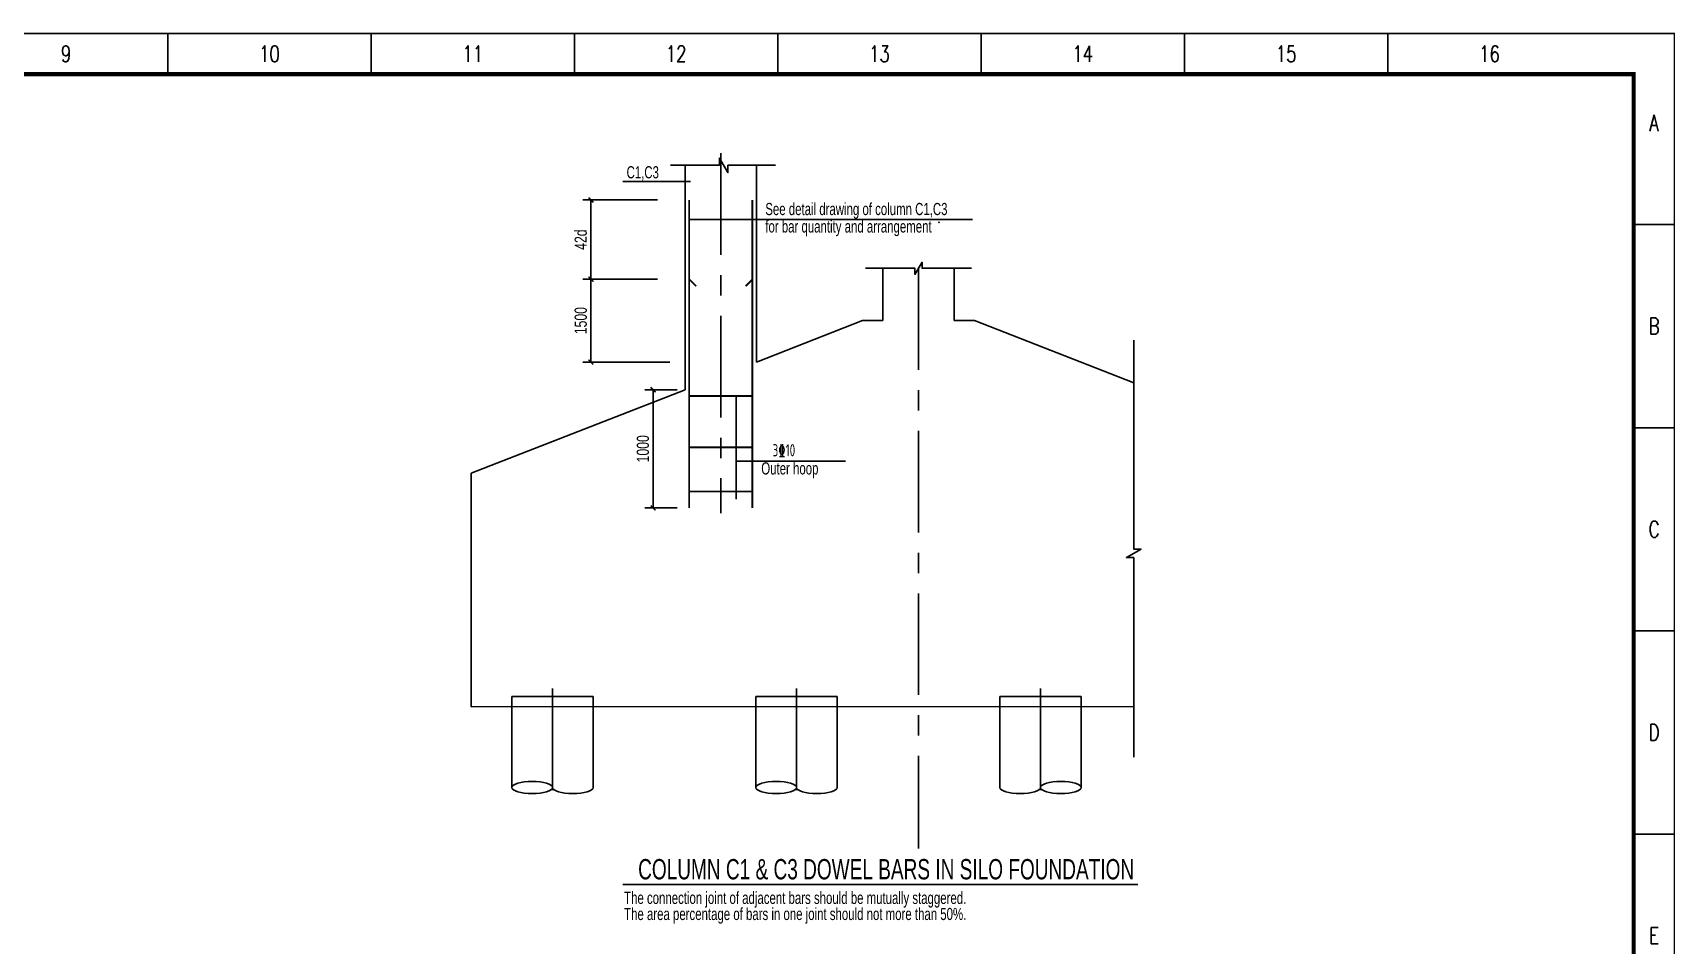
# Model space of a CAD drawing. Extents: x -84745 to 85, y -317996 to 13282.
# Drawn here: x -40299 to 85, y -219570 to -197117 of the extents above; entities that cross this region are included whole.
import ezdxf
from ezdxf.enums import TextEntityAlignment as Align

# ---------------------------------------------------------------- set-up
doc = ezdxf.new("R2010")
doc.units = 0
doc.header["$LTSCALE"] = 2000
doc.header["$MEASUREMENT"] = 0
doc.linetypes.add('CENTER', pattern=[2, 1.25, -0.25, 0.25, -0.25])
doc.layers.get('0').update_dxf_attribs({"linetype": 'CONTINUOUS'})
doc.layers.get('DEFPOINTS').update_dxf_attribs({"linetype": 'CONTINUOUS'})
for name, color, linetype in [('3', 3, 'CONTINUOUS'), ('4', 2, 'CONTINUOUS'), ('S_01', 3, 'CONTINUOUS'), ('S_02', 151, 'CENTER'), ('S_04', 2, 'CONTINUOUS'), ('S_06', 1, 'CONTINUOUS'), ('TK', 1, 'CONTINUOUS')]:
    doc.layers.add(name, color=color, linetype=linetype)
doc.styles.add('KS', font='kstxt.shx', dxfattribs={"width": 0.75, "bigfont": 'kshz.shx'})
doc.styles.add('TK-HZ', font='txt.shx', dxfattribs={"width": 0.8, "bigfont": 'hztxt.shx'})
doc.styles.add('样3', font='tssdeng.shx', dxfattribs={"width": 0.7, "height": 300, "bigfont": 'tssdchn.shx'})
doc.dimstyles.new('Dim1', dxfattribs={"dimtxt": 300, "dimasz": 120, "dimexe": 200, "dimexo": 100, "dimgap": 100, "dimtad": 1, "dimdec": 0, "dimzin": 14, "dimdsep": 46, "dimtxsty": 'KS', "dimblk": 'ARCHTICK', "dimblk1": 'ARCHTICK', "dimblk2": 'ARCHTICK', "dimcen": -900, "dimclrd": 7, "dimclre": 7, "dimclrt": 2, "dimadec": 0, "dimazin": 0, "dimtfac": 1, "dimtdec": 0, "dimtix": 1, "dimtmove": 2, "dimatfit": 2, "dimfxl": 1, "dimtolj": 1, "dimtzin": 14, "dimarcsym": 0})
doc.dimstyles.new('KS100', dxfattribs={"dimtxt": 300, "dimasz": 120, "dimexe": 200, "dimexo": 100, "dimgap": 100, "dimtad": 1, "dimdec": 0, "dimzin": 14, "dimdsep": 46, "dimtxsty": 'KS', "dimblk": 'ARCHTICK', "dimcen": -900, "dimclrd": 7, "dimclre": 7, "dimclrt": 2, "dimadec": 0, "dimazin": 0, "dimtfac": 1, "dimtdec": 0, "dimtix": 1, "dimtmove": 2, "dimatfit": 2, "dimfxl": 1, "dimtolj": 1, "dimtzin": 14, "dimarcsym": 0})

# ---------------------------------------------------------------- blocks, each defined once
blk = doc.blocks.new('A1-1')
at = {"layer": 'TK', "color": 7}
for p, q in [((47050, 58400), (47050, 59400)), ((52050, 58400), (52050, 59400)), ((57050, 58400), (57050, 59400)), ((62050, 58400), (62050, 59400)), ((67050, 58400), (67050, 59400)), ((72050, 58400), (72050, 59400)), ((77050, 58400), (77050, 59400)), ((83100, 54700), (84100, 54700)), ((83100, 49700), (84100, 49700)), ((83100, 44700), (84100, 44700)), ((83100, 39700), (84100, 39700))]:
    blk.add_line(p, q, dxfattribs=at)
for points, const_width in [([(0, 0), (84100, 0), (84100, 59400), (0, 59400)], 35), ([(2500, 1000), (83100, 1000), (83100, 58400), (2500, 58400)], 100)]:
    blk.add_lwpolyline(points, close=True, dxfattribs=dict(at, const_width=const_width))
at = {"layer": 'TK', "color": 7, "style": 'TK-HZ', "width": 0.75}
for s, p in [('9', (44550, 58900)), ('10', (49550, 58900)), ('11', (54550, 58900)), ('12', (59550, 58900)), ('13', (64550, 58900)), ('14', (69550, 58900)), ('15', (74550, 58900)), ('16', (79550, 58900)), ('A', (83600, 57200)), ('B', (83600, 52200)), ('C', (83600, 47200)), ('D', (83600, 42200)), ('E', (83600, 37200))]:
    blk.add_text(s, height=400, dxfattribs=at).set_placement(p, align=Align.MIDDLE_CENTER)
blk = doc.blocks.new('_ArchTick')
at = {"color": 0, "linetype": 'ByBlock', "const_width": 0.3}
blk.add_lwpolyline([(-0.5, -0.5), (0.5, 0.5)], dxfattribs=at)
blk = doc.blocks.new('*D173')
at = {"color": 7, "lineweight": -2, "transparency": 16777216}
for p, q in [((-24942, -201230), (-26775, -201230)), ((-26575, -203181), (-26575, -201230)), ((-24942, -203181), (-26775, -203181))]:
    blk.add_line(p, q, dxfattribs=at)
at = {"layer": 'DEFPOINTS', "color": 0, "transparency": 16777216}
for p in [(-26575, -201230), (-24842, -201230), (-24842, -203181)]:
    blk.add_point(p, dxfattribs=at)
at = {"color": 7, "linetype": 'ByBlock', "lineweight": -2, "transparency": 16777216, "xscale": 120, "yscale": 120, "zscale": 120}
for p, rotation in [((-26575, -201230), 90), ((-26575, -203181), 270)]:
    blk.add_blockref('_ArchTick', p, dxfattribs=dict(at, rotation=rotation))
at = {"color": 2, "transparency": 16777216, "insert": (-26825, -202206), "char_height": 300, "attachment_point": 5, "rotation": 90, "style": 'KS'}
blk.add_mtext('\\A1;42d', dxfattribs=at)
blk = doc.blocks.new('*D174')
at = {"color": 7, "lineweight": -2, "transparency": 16777216}
for p, q in [((-24937, -203181), (-26775, -203181)), ((-26575, -203181), (-26575, -205219)), ((-24635, -205219), (-26775, -205219))]:
    blk.add_line(p, q, dxfattribs=at)
at = {"layer": 'DEFPOINTS', "color": 0, "transparency": 16777216}
for p in [(-24837, -203181), (-26575, -205219), (-24535, -205219)]:
    blk.add_point(p, dxfattribs=at)
at = {"color": 7, "linetype": 'ByBlock', "lineweight": -2, "transparency": 16777216, "xscale": 120, "yscale": 120, "zscale": 120}
for p, rotation in [((-26575, -203181), 90), ((-26575, -205219), 270)]:
    blk.add_blockref('_ArchTick', p, dxfattribs=dict(at, rotation=rotation))
at = {"color": 2, "transparency": 16777216, "insert": (-26825, -204200), "char_height": 300, "attachment_point": 5, "rotation": 90, "style": 'KS'}
blk.add_mtext('\\A1;1500', dxfattribs=at)
blk = doc.blocks.new('*D175')
at = {"color": 7, "lineweight": -2, "transparency": 16777216}
for p, q in [((-24456, -205901), (-25247, -205901)), ((-25047, -205901), (-25047, -208808)), ((-24456, -208808), (-25247, -208808))]:
    blk.add_line(p, q, dxfattribs=at)
at = {"layer": 'DEFPOINTS', "color": 0, "transparency": 16777216}
for p in [(-24356, -205901), (-25047, -208808), (-24356, -208808)]:
    blk.add_point(p, dxfattribs=at)
at = {"color": 7, "linetype": 'ByBlock', "lineweight": -2, "transparency": 16777216, "xscale": 120, "yscale": 120, "zscale": 120}
for p, rotation in [((-25047, -205901), 90), ((-25047, -208808), 270)]:
    blk.add_blockref('_ArchTick', p, dxfattribs=dict(at, rotation=rotation))
at = {"color": 2, "transparency": 16777216, "insert": (-25297, -207354), "char_height": 300, "attachment_point": 5, "rotation": 90, "style": 'KS'}
blk.add_mtext('\\A1;1000', dxfattribs=at)

msp = doc.modelspace()

# ---------------------------------------------------------------- linework, layer by layer
for p, q in [((-23005.407, -208594.177), (-23005.407, -206055.34)), ((-23005.407, -207655.325), (-20313.438, -207655.325))]:
    msp.add_line(p, q)
at = {"layer": '3'}
for p, q in [((-28519.698, -213451.596), (-28519.698, -215688.962)), ((-26519.698, -213452.449), (-28519.698, -213452.449)), ((-26519.698, -213451.596), (-26519.698, -215688.962)), ((-20519.698, -213451.596), (-22519.698, -213451.596)), ((-22519.698, -213451.596), (-22519.698, -215688.962)), ((-20519.698, -213451.596), (-20519.698, -215688.962)), ((-16519.916, -213451.596), (-14519.916, -213451.596)), ((-16519.916, -213451.596), (-16519.916, -215688.962)), ((-14519.916, -213451.596), (-14519.916, -215688.962))]:
    msp.add_line(p, q, dxfattribs=at)
for centre, major_axis in [((-28019.698, -215688.962), (-500, 0)), ((-22019.698, -215688.962), (-500, 0)), ((-28019.698, -215688.962), (500, 0)), ((-27019.698, -215688.962), (500, 0)), ((-22019.698, -215688.962), (500, 0)), ((-21019.698, -215688.962), (500, 0))]:
    msp.add_ellipse(centre, major_axis=major_axis, ratio=0.296920288, start_param=3.141592654, end_param=6.283185307, dxfattribs=at)
at = {"layer": '3', "extrusion": (0, 0, -1)}
for centre, major_axis in [((-15019.916, -215688.962), (500, 0)), ((-16019.916, -215688.962), (-500, 0)), ((-15019.916, -215688.962), (-500, 0))]:
    msp.add_ellipse(centre, major_axis=major_axis, ratio=0.296920288, start_param=3.141592654, end_param=6.283185307, dxfattribs=at)
at = {"layer": '4'}
msp.add_lwpolyline([(-19820.926, -202911.141), (-18606.814, -202911.145), (-18606.814, -203061.145), (-18431.814, -202761.145), (-18431.814, -202911.145), (-17217.73, -202911.145)], dxfattribs=at)
msp.add_point((-18019.314, -201780.874), dxfattribs=at)
at = {"layer": 'S_01'}
for p, q in [((-24257.946, -200377.641), (-24257.946, -205900.596)), ((-22507.946, -200377.641), (-22507.946, -205219.18)), ((-19394.328, -202911.143), (-19394.328, -204200.64)), ((-17644.328, -202911.145), (-17644.328, -204200.644)), ((-19894.328, -204200.64), (-22507.946, -205219.18)), ((-19894.328, -204200.64), (-19394.328, -204200.64)), ((-17644.328, -204200.644), (-17144.328, -204200.644)), ((-17144.328, -204200.644), (-13228.37, -205727.526)), ((-24257.946, -205901.164), (-29520.505, -207952.009)), ((-29520.505, -207952.009), (-29519.687, -213702.009)), ((-13228.37, -213699.692), (-29519.687, -213702.009))]:
    msp.add_line(p, q, dxfattribs=at)
at = {"layer": 'S_01', "const_width": 43.334}
msp.add_lwpolyline([(-25797.637, -218079.224), (-13120.229, -218079.224)], dxfattribs=at)
at = {"layer": 'S_02'}
for p, q in [((-23382.946, -200080.886), (-23382.946, -208934.302, 0)), ((-18519.381, -202911.261), (-18519.807, -217193.307)), ((-27519.698, -213251.694), (-27519.698, -215917.764)), ((-21519.698, -213251.694), (-21519.698, -215917.764)), ((-15519.916, -213251.694), (-15519.916, -215917.764))]:
    msp.add_line(p, q, dxfattribs=at)
at = {"layer": 'S_04'}
for p, q in [((-24129.669, -200778.92), (-25794.41, -200778.92)), ((-24157.946, -201710.966), (-17194.599, -201710.966))]:
    msp.add_line(p, q, dxfattribs=at)
for points in [[(-22039.857, -200377.641), (-23205.952, -200377.641), (-23205.952, -200557.641), (-23415.952, -200197.641), (-23415.952, -200377.641), (-24619.997, -200377.641)], [(-13228.37, -204682.497), (-13228.37, -209820.976), (-13048.37, -209820.976), (-13408.37, -210030.976), (-13228.37, -210030.976), (-13228.37, -214942.675)]]:
    msp.add_lwpolyline(points, dxfattribs=at)
at = {"layer": 'S_06', "const_width": 45}
for points in [[(-24157.946, -208808.284), (-24157.946, -201230.133)], [(-22607.946, -208808.284), (-22607.946, -201230.133)], [(-24157.946, -203181.238), (-23986.982, -203352.202)], [(-22602.356, -203181.238), (-22773.319, -203352.202)], [(-22607.946, -206055.34), (-24157.946, -206055.34)], [(-22607.946, -207319.34), (-24157.946, -207319.34)], [(-22607.946, -208403.984), (-24157.946, -208403.984)]]:
    msp.add_lwpolyline(points, dxfattribs=at)

# ---------------------------------------------------------------- block references
at = {"layer": 'TK', "color": 7}
msp.add_blockref('A1-1', (-84032.181, -256534.387), dxfattribs=at)

# ---------------------------------------------------------------- texts
at = {"layer": 'S_01', "style": 'KS', "width": 0.7}
msp.add_text('COLUMN C1 & C3 DOWEL BARS IN SILO FOUNDATION', height=500, dxfattribs=at).set_placement((-25414.781, -217950.367))
at = {"layer": 'S_04', "style": 'KS', "width": 0.7}
msp.add_text('C1,C3', height=300, rotation=0.0000023, dxfattribs=at).set_placement((-25699.385, -200698.788))
at = {"layer": 'S_04', "width": 0.7}
for s, style, p in [('See detail drawing of column C1,C3', 'KS', (-22287.621, -201603.266)), ('for bar quantity and arrangement', 'KS', (-22287.621, -202031.937)), ('3%%13210', '样3', (-22109.653, -207539.552)), ('Outer hoop', 'KS', (-22386.677, -207986.374)), (' The connection joint of adjacent bars should be mutually staggered.', 'KS', (-25837.58, -218555.629)), (' The area percentage of bars in one joint should not more than 50%%%.', 'KS', (-25837.58, -218951.325))]:
    msp.add_text(s, height=300, dxfattribs=dict(at, style=style)).set_placement(p)

# ---------------------------------------------------------------- dimensions: what is measured, and where the dimension line sits
for base, p1, p2, text, picture, middle in [((-26574.82, -201230.133), (-24842.422, -203181.238), (-24842.422, -201230.133), '42d', '*D173', (-26824.82, -202205.685)), ((-26574.82, -205219.18), (-24836.832, -203181.238), (-24534.901, -205219.18), '1500', '*D174', (-26824.82, -204200.209))]:
    dim = msp.add_linear_dim(base=base, p1=p1, p2=p2, angle=90, text=text, dimstyle='KS100')
    dim.commit()
    dim.dimension.update_dxf_attribs({"geometry": picture, "text_midpoint": middle})
dim = msp.add_linear_dim(base=(-25047.201, -208808.284), p1=(-24356.378, -205900.596), p2=(-24356.378, -208808.284), angle=90, text='1000', dimstyle='Dim1', override={"dimlfac": 0.4})
dim.commit()
dim.dimension.update_dxf_attribs({"geometry": '*D175', "text_midpoint": (-25297.201, -207354.44)})

doc.saveas('drawing.dxf')
